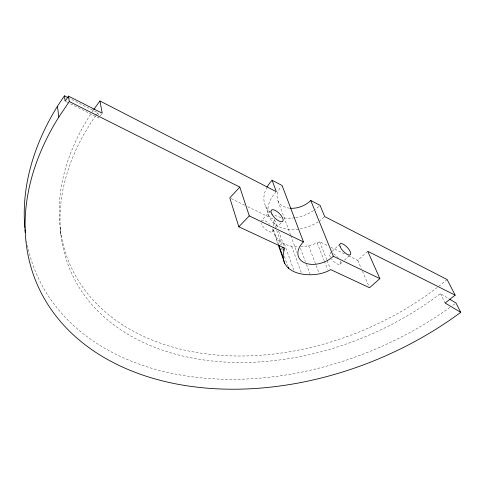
<?xml version="1.0" encoding="UTF-8"?>
<svg xmlns="http://www.w3.org/2000/svg" width="485" height="485" viewBox="0 0 485 485"><rect width="100%" height="100%" fill="white"/><g stroke="black" fill="none" stroke-linecap="round" stroke-linejoin="round"><path stroke-width="0.36" stroke-dasharray="2.42 1.82" d="M273.334 226.004L273.716 221.9L274.619 219.79L247.453 206.537M95.769 115.666L92.029 120.983L83.99 134.175A247.896 176.564 -23 0 0 146.215 343.792A247.896 176.564 -23 0 0 440.416 293.601L448.843 298.693M96.188 115.078L97.855 112.72L69.755 98.546M99.11 117.576L98.801 118.013L68.512 102.85M100.274 115.933L101.826 113.745M270.666 210.969L261.542 220.366A7.875 3.256 44.6 0 1 269.672 224.282M272.297 231.806L275.88 228.18M276.395 227.665L282.543 221.457M330.018 253.346L331.613 251.842M332.146 251.345L340.118 243.84M340.173 264.101L342.319 262.118M344.465 260.136L350.364 254.686M348.418 255.789L357.784 260.366L367.727 251.285M300.627 246.774L308.599 245.756L317.214 243.021L319.633 241.748L327.666 245.671M278.548 244.355L273.079 228.744C274.352 240.906 287.29 247.192 298.408 246.762M231.151 198.583L244.737 205.21M331.012 247.302L344.399 253.831M65.821 101.504L67.839 102.517M440.416 293.601L445.133 303.034M357.784 260.366L361.313 268.575M362.483 271.309L368.946 286.362M319.633 241.748L326.817 259.863M327.09 260.56L330.127 268.223M317.214 243.021L324.071 260.445M324.344 261.142L327.63 269.508M308.599 245.756L319.027 273.013M300.427 248.271L305.392 261.585M306.435 264.386L310.091 274.195M278.057 201.039L290.491 234.885M290.745 235.589L296.965 252.509M291.679 246.277L301.658 273.685M284.44 243.997L293.758 270.078M274.619 219.79L277.396 227.598M278.663 231.151L284.471 247.477M273.716 221.9L275.729 227.58M276.729 230.417L282.264 246.04M278.675 240.154L280.421 245.101M281.415 247.926L282.415 250.751M284.404 256.407L287.641 265.598M265.641 206.349L269.654 217.777M274.789 234.964L277.766 243.464M97.855 112.72L98.564 116.691M60.207 228.508L61.025 235.625M454.784 303.889A283.483 203.197 -23.2 0 1 452.384 305.653M449.965 307.399A283.483 203.197 -23.2 0 1 27.069 243.488M26.93 242.773A283.483 203.197 -23.2 0 1 26.663 241.324M447.14 279.554A245.968 176.661 -23.1 0 1 439.077 286.059M437.325 287.417A245.968 176.661 -23.1 0 1 138.668 334.019A245.968 176.661 -23.1 0 1 90.84 114.005M92.071 112.138A245.968 176.661 -23.1 0 1 93.326 110.271M340.143 261.142A7.396 2.861 46.6 0 1 338.427 264.367A7.396 2.861 46.6 0 1 331.722 259.208M330.43 257.22A7.396 2.861 46.6 0 1 330.746 253.037M333.45 253.807A7.396 2.861 46.6 0 1 338.415 258.244M272.655 228.829A7.875 3.256 44.6 0 1 268.732 231.424A7.875 3.256 44.6 0 1 261.118 223.306M324.204 217.05A34.344 24.159 -22.5 0 1 319.882 220.626M318.124 221.833A34.344 24.159 -22.5 0 1 275.801 224.816A34.344 24.159 -22.5 0 1 275.795 192.254M318.984 206.367A33.901 24.201 -22.7 0 1 315.468 209.265M313.583 210.587A33.901 24.201 -22.7 0 1 295.62 217.674M294.862 217.789A33.901 24.201 -22.7 0 1 283.858 217.929M281.07 217.432A33.901 24.201 -22.7 0 1 274.904 215.285M270.466 212.43A33.901 24.201 -22.7 0 1 267.253 186.743M289.642 208.186A20.261 14.465 -22.7 0 1 281.148 186.549"/><path stroke-width="0.73" d="M68.415 97.873L64.402 95.848L57.442 106.263L58.831 117.03A286.908 203.045 -23 0 0 117.752 364.811A286.908 203.045 -23 0 0 460.75 312.34L445.133 303.034L455.166 295.159L367.727 251.285L379.87 278.614L369.534 287.732L330.679 269.618C313.989 279.918 275.007 275.71 284.725 248.193L238.844 226.798L229.793 197.922L239.802 187.095L69.294 101.541L68.512 96.157L102.214 113.199L99.952 100.983L276.323 191.696L272.103 180.281A33.901 24.201 -22.7 0 0 267.253 186.743M68.512 96.157L65.148 101.165L64.402 95.848M58.831 117.03L69.294 101.541M238.844 226.798L249.278 215.892L239.802 187.095M249.278 215.892L303.458 241.918A21.57 14.277 -21.7 0 0 304.216 262.634A21.57 14.277 -21.7 0 0 333.347 256.274L379.87 278.614M272.103 180.281L282.094 185.5L303.458 241.918M290.321 208.247A20.261 14.465 -22.7 0 0 310.758 200.487L320.058 205.349L324.695 216.577L447.14 279.554L455.166 295.159M449.492 299.081L455.979 302.998L460.75 312.34M310.758 200.487L333.347 256.274M282.761 247.459L283.767 250.302M288.138 267.011L288.642 268.423M278.796 245.064L283.028 257.123M278.263 244.883L284.707 263.3M25.353 232.533A283.483 203.197 -23.2 0 1 25.026 229.55M24.88 228.047A283.483 203.197 -23.2 0 1 57.442 106.263M93.744 109.646A245.968 176.661 -23.1 0 1 99.952 100.983M340.167 246.816A7.463 2.783 46.5 0 0 349.667 255.001A7.463 2.783 46.5 0 0 345.841 246.016A7.463 2.783 46.5 0 0 340.167 246.816M272.036 214.382A7.948 3.171 44.7 0 0 282.543 221.457A7.948 3.171 44.7 0 0 276.686 211.278A7.948 3.171 44.7 0 0 272.036 214.382"/></g></svg>
